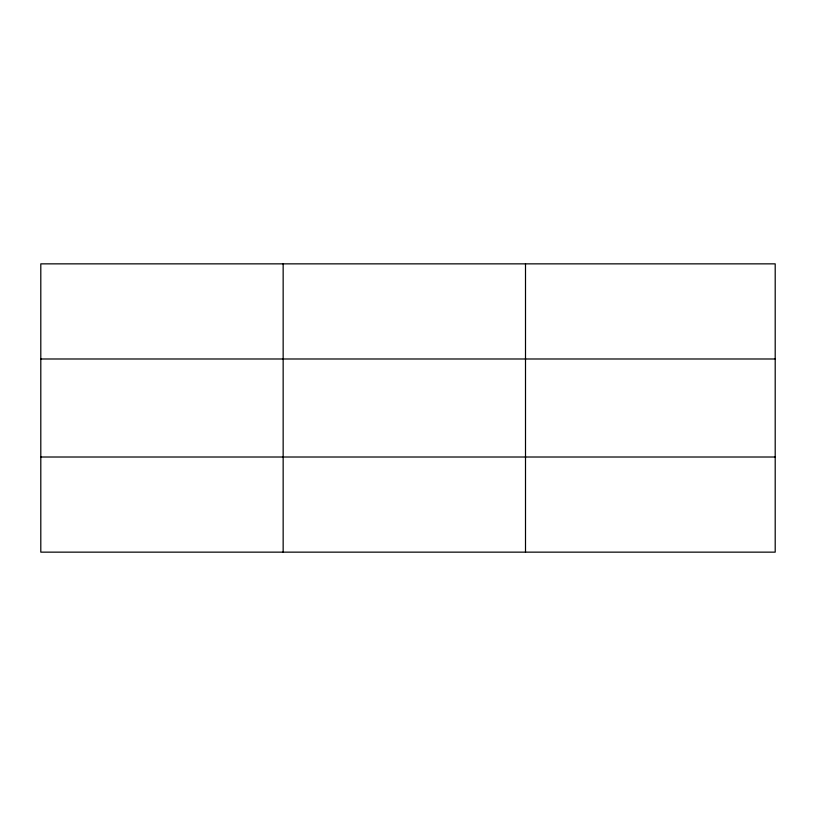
<?xml version="1.0" encoding="UTF-8"?>
<svg xmlns="http://www.w3.org/2000/svg" width="816" height="816" viewBox="0 0 816 816"><rect width="100%" height="100%" fill="white"/><g stroke="black" fill="none" stroke-linecap="round" stroke-linejoin="round"><path stroke-width="1.22" d="M283.152 552.146L283.152 263.854M525.504 552.146L525.504 263.854M775.2 358.989L775.2 263.854L40.8 263.854L40.8 552.146L775.2 552.146L775.2 358.989L40.8 358.989M40.8 457.011L775.2 457.011"/></g></svg>
